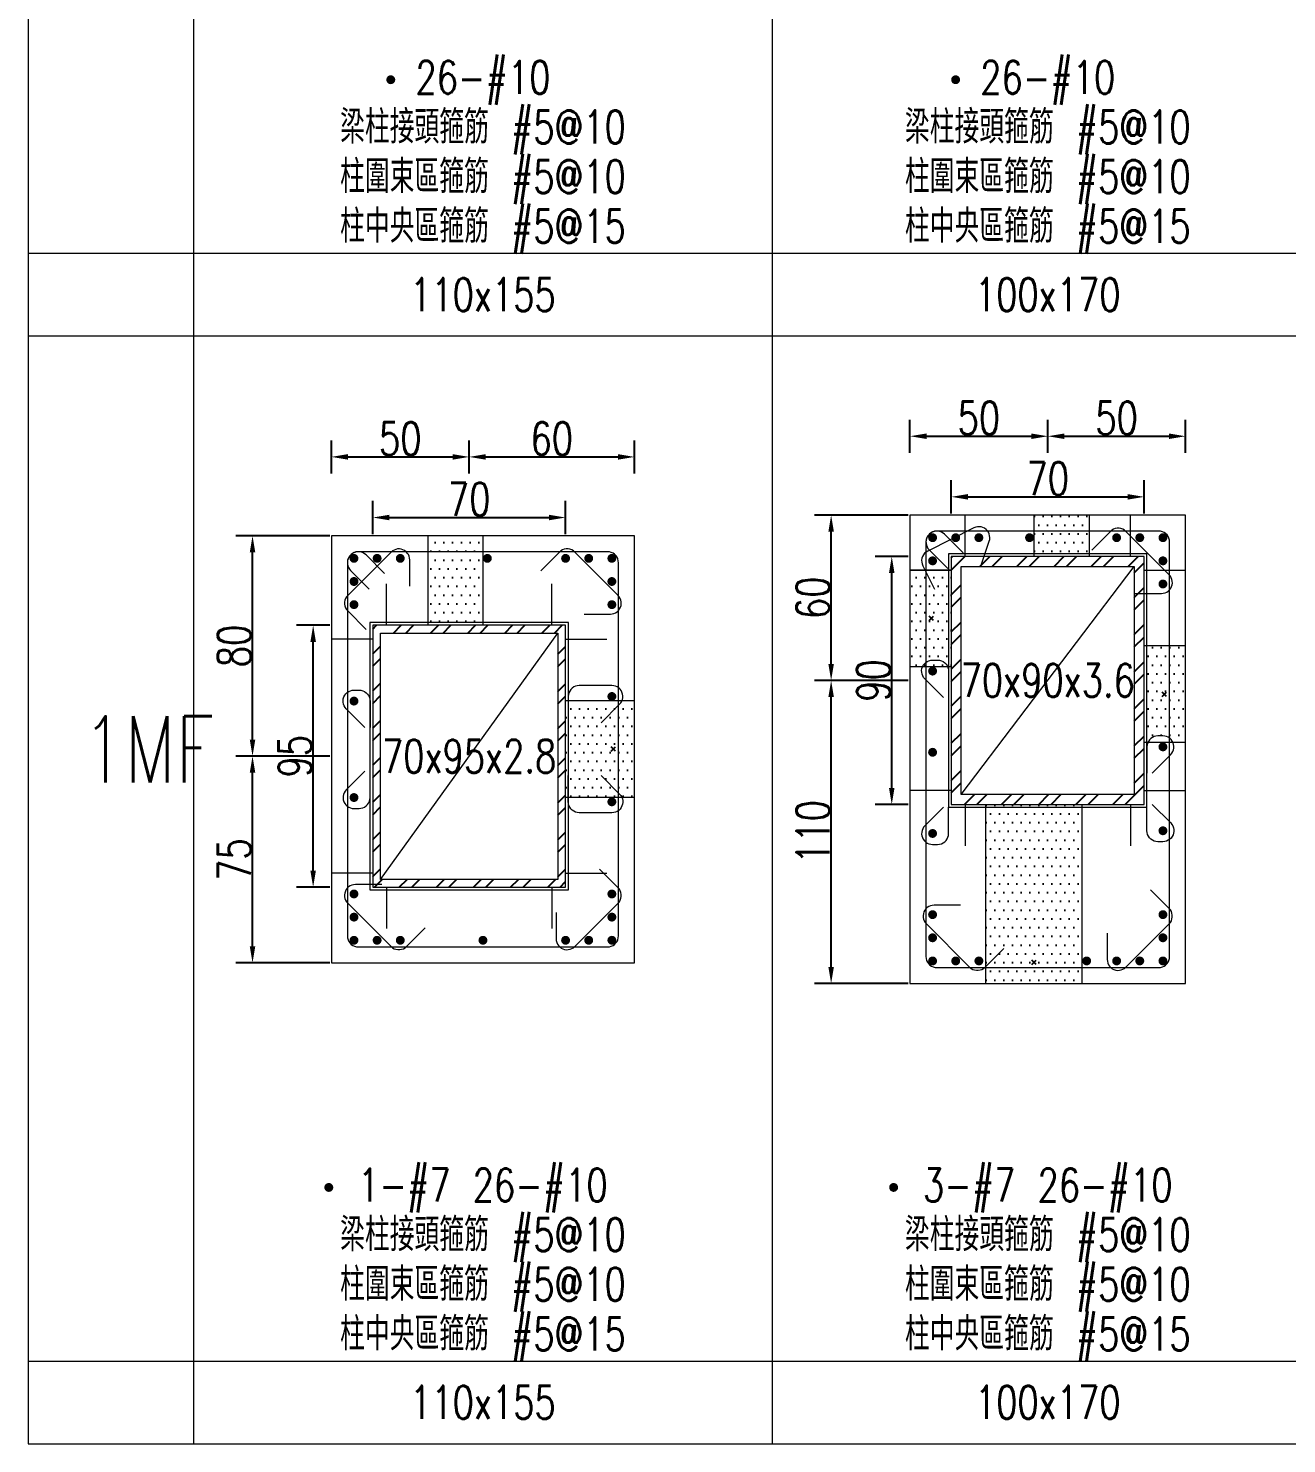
# Model space of a CAD drawing. Header units: millimetres. Extents: x 0 to 3905, y 0 to 8880.
# Drawn here: x 0 to 457, y 0 to 514 of the extents above; entities that cross this region are included whole.
import ezdxf
from ezdxf.enums import TextEntityAlignment as Align

# ---------------------------------------------------------------- set-up
doc = ezdxf.new("R2010")
doc.units = ezdxf.units.MM
doc.layers.get('DEFPOINTS').update_dxf_attribs({"color": 3})
for name, color, linetype in [('Hatch線', 6, 'Continuous'), ('TC-鋼粱', 132, 'Continuous'), ('主筋斷面', 2, 'Continuous'), ('文字-主筋根數', 7, 'Continuous'), ('文字-剪力筋 中央區', 7, 'Continuous'), ('文字-剪力筋-BC', 7, 'Continuous'), ('文字-剪力筋-圍束區', 7, 'Continuous'), ('文字-斷面尺寸', 7, 'Continuous'), ('文字-樓群名稱', 7, 'Continuous'), ('文字-輔助字', 7, 'Continuous'), ('柱斷面線', 4, 'Continuous'), ('標註字', 4, 'Continuous'), ('箍筋線', 1, 'Continuous'), ('網格線', 7, 'Continuous'), ('鋼柱', 11, 'Continuous')]:
    doc.layers.add(name, color=color, linetype=linetype)
doc.styles.add('note', font='txt.shx', dxfattribs={"width": 0.75, "height": 12})
doc.styles.add('txt', font='txt.shx', dxfattribs={"height": 0.2, "bigfont": 'chineset.shx'})
doc.dimstyles.new('RCAD_DIM', dxfattribs={"dimtxt": 12, "dimasz": 6, "dimexe": 6, "dimexo": 0.625, "dimtad": 1, "dimdec": 0, "dimdsep": 46, "dimtxsty": 'note', "dimcen": 2.5, "dimclrd": 256, "dimclre": 256, "dimclrt": 256, "dimadec": 0, "dimazin": 0, "dimtfac": 1, "dimtmove": 0, "dimatfit": 3, "dimfxl": 0, "dimtolj": 1, "dimarcsym": 0})

# ---------------------------------------------------------------- blocks, each defined once
blk = doc.blocks.new('*D18')
at = {"layer": 'DEFPOINTS', "color": 0}
for p in [(195, 336.12), (125, 329.5), (195, 329.5)]:
    blk.add_point(p, dxfattribs=at)
at = {"layer": '標註字', "lineweight": -2}
for p, q in [((125, 330.12), (125, 342.12)), ((195, 330.12), (195, 342.12)), ((131, 336.12), (189, 336.12))]:
    blk.add_line(p, q, dxfattribs=at)
at = {"layer": '標註字'}
for points in [[(131, 337.12), (131, 335.12), (125, 336.12)], [(189, 335.12), (189, 337.12), (195, 336.12)]]:
    blk.add_solid(points, dxfattribs=at)
at = {"layer": '標註字', "insert": (160, 342.75), "char_height": 12, "attachment_point": 5, "style": 'note'}
blk.add_mtext('\\A1;70', dxfattribs=at)
blk = doc.blocks.new('*D19')
at = {"layer": 'DEFPOINTS', "color": 0}
for p in [(103.38, 297), (110, 297), (110, 202)]:
    blk.add_point(p, dxfattribs=at)
at = {"layer": '標註字', "lineweight": -2}
for p, q in [((109.38, 297), (97.38, 297)), ((103.38, 208), (103.38, 291)), ((109.38, 202), (97.38, 202))]:
    blk.add_line(p, q, dxfattribs=at)
at = {"layer": '標註字'}
for points in [[(104.38, 291), (102.38, 291), (103.38, 297)], [(102.38, 208), (104.38, 208), (103.38, 202)]]:
    blk.add_solid(points, dxfattribs=at)
at = {"layer": '標註字', "insert": (96.75, 249.5), "char_height": 12, "attachment_point": 5, "rotation": 90, "style": 'note'}
blk.add_mtext('\\A1;95', dxfattribs=at)
blk = doc.blocks.new('*D20')
at = {"layer": 'DEFPOINTS', "color": 0}
for p in [(160, 358.12), (110, 351.5), (160, 351.5)]:
    blk.add_point(p, dxfattribs=at)
at = {"layer": '標註字', "lineweight": -2}
for p, q in [((110, 352.12), (110, 364.12)), ((160, 352.12), (160, 364.12)), ((116, 358.12), (154, 358.12))]:
    blk.add_line(p, q, dxfattribs=at)
at = {"layer": '標註字'}
for points in [[(116, 359.12), (116, 357.12), (110, 358.12)], [(154, 357.12), (154, 359.12), (160, 358.12)]]:
    blk.add_solid(points, dxfattribs=at)
at = {"layer": '標註字', "insert": (135, 364.75), "char_height": 12, "attachment_point": 5, "style": 'note'}
blk.add_mtext('\\A1;50', dxfattribs=at)
blk = doc.blocks.new('*D21')
at = {"layer": 'DEFPOINTS', "color": 0}
for p in [(220, 358.12), (160, 351.5), (220, 351.5)]:
    blk.add_point(p, dxfattribs=at)
at = {"layer": '標註字', "lineweight": -2}
for p, q in [((160, 352.12), (160, 364.12)), ((220, 352.12), (220, 364.12)), ((166, 358.12), (214, 358.12))]:
    blk.add_line(p, q, dxfattribs=at)
at = {"layer": '標註字'}
for points in [[(166, 359.12), (166, 357.12), (160, 358.12)], [(214, 357.12), (214, 359.12), (220, 358.12)]]:
    blk.add_solid(points, dxfattribs=at)
at = {"layer": '標註字', "insert": (190, 364.75), "char_height": 12, "attachment_point": 5, "style": 'note'}
blk.add_mtext('\\A1;60', dxfattribs=at)
blk = doc.blocks.new('*D22')
at = {"layer": 'DEFPOINTS', "color": 0}
for p in [(81.38, 249.5), (110, 249.5), (110, 174.5)]:
    blk.add_point(p, dxfattribs=at)
at = {"layer": '標註字', "lineweight": -2}
for p, q in [((109.38, 249.5), (75.38, 249.5)), ((81.38, 180.5), (81.38, 243.5)), ((109.38, 174.5), (75.38, 174.5))]:
    blk.add_line(p, q, dxfattribs=at)
at = {"layer": '標註字'}
for points in [[(82.38, 243.5), (80.38, 243.5), (81.38, 249.5)], [(80.38, 180.5), (82.38, 180.5), (81.38, 174.5)]]:
    blk.add_solid(points, dxfattribs=at)
at = {"layer": '標註字', "insert": (74.75, 212), "char_height": 12, "attachment_point": 5, "rotation": 90, "style": 'note'}
blk.add_mtext('\\A1;75', dxfattribs=at)
blk = doc.blocks.new('*D23')
at = {"layer": 'DEFPOINTS', "color": 0}
for p in [(81.38, 329.5), (110, 329.5), (110, 249.5)]:
    blk.add_point(p, dxfattribs=at)
at = {"layer": '標註字', "lineweight": -2}
for p, q in [((109.38, 329.5), (75.38, 329.5)), ((81.38, 255.5), (81.38, 323.5)), ((109.38, 249.5), (75.38, 249.5))]:
    blk.add_line(p, q, dxfattribs=at)
at = {"layer": '標註字'}
for points in [[(82.38, 323.5), (80.38, 323.5), (81.38, 329.5)], [(80.38, 255.5), (82.38, 255.5), (81.38, 249.5)]]:
    blk.add_solid(points, dxfattribs=at)
at = {"layer": '標註字', "insert": (74.75, 289.5), "char_height": 12, "attachment_point": 5, "rotation": 90, "style": 'note'}
blk.add_mtext('\\A1;80', dxfattribs=at)
blk = doc.blocks.new('Circle_Filled')
at = {"const_width": 0.5}
blk.add_lwpolyline([(-0.25, 0, 1), (0.25, 0, 1)], format="xyb", close=True, dxfattribs=at)
blk = doc.blocks.new('Cross')
for p, q in [((-0.5, 0), (0.5, 0)), ((0, -0.5), (0, 0.5))]:
    blk.add_line(p, q)
blk = doc.blocks.new('*D150')
at = {"layer": 'DEFPOINTS', "color": 0}
for p in [(405, 343.62), (335, 337), (405, 337)]:
    blk.add_point(p, dxfattribs=at)
at = {"layer": '標註字', "lineweight": -2}
for p, q in [((335, 337.62), (335, 349.62)), ((405, 337.62), (405, 349.62)), ((341, 343.62), (399, 343.62))]:
    blk.add_line(p, q, dxfattribs=at)
at = {"layer": '標註字'}
for points in [[(341, 344.62), (341, 342.62), (335, 343.62)], [(399, 342.62), (399, 344.62), (405, 343.62)]]:
    blk.add_solid(points, dxfattribs=at)
at = {"layer": '標註字', "insert": (370, 350.25), "char_height": 12, "attachment_point": 5, "style": 'note'}
blk.add_mtext('\\A1;70', dxfattribs=at)
blk = doc.blocks.new('*D151')
at = {"layer": 'DEFPOINTS', "color": 0}
for p in [(313.38, 322), (320, 322), (320, 232)]:
    blk.add_point(p, dxfattribs=at)
at = {"layer": '標註字', "lineweight": -2}
for p, q in [((319.38, 322), (307.38, 322)), ((313.38, 238), (313.38, 316)), ((319.38, 232), (307.38, 232))]:
    blk.add_line(p, q, dxfattribs=at)
at = {"layer": '標註字'}
for points in [[(314.38, 316), (312.38, 316), (313.38, 322)], [(312.38, 238), (314.38, 238), (313.38, 232)]]:
    blk.add_solid(points, dxfattribs=at)
at = {"layer": '標註字', "insert": (306.75, 277), "char_height": 12, "attachment_point": 5, "rotation": 90, "style": 'note'}
blk.add_mtext('\\A1;90', dxfattribs=at)
blk = doc.blocks.new('*D152')
at = {"layer": 'DEFPOINTS', "color": 0}
for p in [(370, 365.62), (320, 359), (370, 359)]:
    blk.add_point(p, dxfattribs=at)
at = {"layer": '標註字', "lineweight": -2}
for p, q in [((320, 359.62), (320, 371.62)), ((370, 359.62), (370, 371.62)), ((326, 365.62), (364, 365.62))]:
    blk.add_line(p, q, dxfattribs=at)
at = {"layer": '標註字'}
for points in [[(326, 366.62), (326, 364.62), (320, 365.62)], [(364, 364.62), (364, 366.62), (370, 365.62)]]:
    blk.add_solid(points, dxfattribs=at)
at = {"layer": '標註字', "insert": (345, 372.25), "char_height": 12, "attachment_point": 5, "style": 'note'}
blk.add_mtext('\\A1;50', dxfattribs=at)
blk = doc.blocks.new('*D153')
at = {"layer": 'DEFPOINTS', "color": 0}
for p in [(420, 365.62), (370, 359), (420, 359)]:
    blk.add_point(p, dxfattribs=at)
at = {"layer": '標註字', "lineweight": -2}
for p, q in [((370, 359.62), (370, 371.62)), ((420, 359.62), (420, 371.62)), ((376, 365.62), (414, 365.62))]:
    blk.add_line(p, q, dxfattribs=at)
at = {"layer": '標註字'}
for points in [[(376, 366.62), (376, 364.62), (370, 365.62)], [(414, 364.62), (414, 366.62), (420, 365.62)]]:
    blk.add_solid(points, dxfattribs=at)
at = {"layer": '標註字', "insert": (395, 372.25), "char_height": 12, "attachment_point": 5, "style": 'note'}
blk.add_mtext('\\A1;50', dxfattribs=at)
blk = doc.blocks.new('*D154')
at = {"layer": 'DEFPOINTS', "color": 0}
for p in [(291.38, 277), (320, 277), (320, 167)]:
    blk.add_point(p, dxfattribs=at)
at = {"layer": '標註字', "lineweight": -2}
for p, q in [((319.38, 277), (285.38, 277)), ((291.38, 173), (291.38, 271)), ((319.38, 167), (285.38, 167))]:
    blk.add_line(p, q, dxfattribs=at)
at = {"layer": '標註字'}
for points in [[(292.38, 271), (290.38, 271), (291.38, 277)], [(290.38, 173), (292.38, 173), (291.38, 167)]]:
    blk.add_solid(points, dxfattribs=at)
at = {"layer": '標註字', "insert": (284.75, 222), "char_height": 12, "attachment_point": 5, "rotation": 90, "style": 'note'}
blk.add_mtext('\\A1;110', dxfattribs=at)
blk = doc.blocks.new('*D155')
at = {"layer": 'DEFPOINTS', "color": 0}
for p in [(291.38, 337), (320, 337), (320, 277)]:
    blk.add_point(p, dxfattribs=at)
at = {"layer": '標註字', "lineweight": -2}
for p, q in [((319.38, 337), (285.38, 337)), ((291.38, 283), (291.38, 331)), ((319.38, 277), (285.38, 277))]:
    blk.add_line(p, q, dxfattribs=at)
at = {"layer": '標註字'}
for points in [[(292.38, 331), (290.38, 331), (291.38, 337)], [(290.38, 283), (292.38, 283), (291.38, 277)]]:
    blk.add_solid(points, dxfattribs=at)
at = {"layer": '標註字', "insert": (284.75, 307), "char_height": 12, "attachment_point": 5, "rotation": 90, "style": 'note'}
blk.add_mtext('\\A1;60', dxfattribs=at)

msp = doc.modelspace()

# ---------------------------------------------------------------- hatches: boundary and pattern name
at = {"layer": 'Hatch線'}
h = msp.add_hatch(dxfattribs=at)
h.set_pattern_fill('ANSI32', color=256, style=0)
h.paths.add_polyline_path([(335, 232), (405, 232), (405, 322), (335, 322)], flags=17)
h.paths.add_polyline_path([(338.6, 235.6), (338.6, 318.4), (401.4, 318.4), (401.4, 235.6)])
h = msp.add_hatch(dxfattribs=at)
h.set_pattern_fill('ANSI32', color=256, style=0)
h.paths.add_polyline_path([(125, 202), (195, 202), (195, 297), (125, 297)], flags=17)
h.paths.add_polyline_path([(127.8, 204.8), (127.8, 294.2), (192.2, 294.2), (192.2, 204.8)])
at = {"layer": 'TC-鋼粱'}
h = msp.add_hatch(dxfattribs=at)
h.set_pattern_fill('DOTS', color=256, scale=2, style=0)
h.paths.add_polyline_path([(385, 337), (365, 337), (365, 322), (385, 322)], flags=17)
h = msp.add_hatch(dxfattribs=at)
h.set_pattern_fill('DOTS', color=256, scale=2, style=0)
h.paths.add_polyline_path([(165, 329.5), (145, 329.5), (145, 297), (165, 297)], flags=17)
h = msp.add_hatch(dxfattribs=at)
h.set_pattern_fill('DOTS', color=256, scale=2, style=0)
h.paths.add_polyline_path([(320, 317), (320, 282), (335, 282), (335, 317)], flags=17)
h = msp.add_hatch(dxfattribs=at)
h.set_pattern_fill('DOTS', color=256, scale=2, style=0)
h.paths.add_polyline_path([(420, 254.5), (420, 289.5), (405, 289.5), (405, 254.5)], flags=17)
h = msp.add_hatch(dxfattribs=at)
h.set_pattern_fill('DOTS', color=256, scale=2, style=0)
h.paths.add_polyline_path([(220, 234.56), (220, 269.56), (195, 269.56), (195, 234.56)], flags=17)
h = msp.add_hatch(dxfattribs=at)
h.set_pattern_fill('DOTS', color=256, scale=2, style=0)
h.paths.add_polyline_path([(347.51, 167), (382.51, 167), (382.51, 232), (347.51, 232)], flags=17)

# ---------------------------------------------------------------- linework, layer by layer
at = {"layer": 'DEFPOINTS', "lineweight": 5}
for points in [[(340, 322), (340, 337)], [(400, 322), (400, 337)], [(335, 231), (406, 231), (406, 323), (334, 323), (334, 231), (335, 231)], [(335, 317), (320, 317)], [(338.6, 235.6), (401.4, 318.4)], [(405, 317), (420, 317)], [(130, 297), (130, 312)], [(190, 297), (190, 312)], [(125, 201), (196, 201), (196, 298), (124, 298), (124, 201), (125, 201)], [(127.8, 204.8), (192.2, 294.2)], [(125, 292), (110, 292)], [(195, 292), (210, 292)], [(335, 237), (320, 237)], [(405, 237), (420, 237)], [(340, 232), (340, 217)], [(400, 232), (400, 217)], [(125, 207), (110, 207)], [(195, 207), (210, 207)], [(130, 202), (130, 187)], [(190, 202), (190, 187)]]:
    msp.add_lwpolyline(points, dxfattribs=at)
at = {"layer": 'TC-鋼粱', "lineweight": 5}
for points in [[(365, 337), (365, 322)], [(385, 337), (385, 322)], [(145, 329.5), (145, 297)], [(165, 329.5), (165, 297)], [(320, 317), (335, 317)], [(420, 289.5), (405, 289.5)], [(320, 282), (335, 282)], [(220, 269.56), (195, 269.56)], [(420, 254.5), (405, 254.5)], [(220, 234.56), (195, 234.56)], [(347.51, 167), (347.51, 232)], [(382.51, 167), (382.51, 232)]]:
    msp.add_lwpolyline(points, dxfattribs=at)
at = {"layer": '柱斷面線', "lineweight": 5}
for points in [[(320, 167), (420, 167), (420, 337), (320, 337), (320, 167)], [(110, 174.5), (220, 174.5), (220, 329.5), (110, 329.5), (110, 174.5)]]:
    msp.add_lwpolyline(points, dxfattribs=at)
at = {"layer": '箍筋線', "lineweight": 5}
for points in [[(345.75, 318.49), (348.77, 327.54), (348.93, 328.19), (348.97, 328.86), (348.91, 329.52), (348.73, 330.17), (348.45, 330.77), (348.07, 331.32), (347.6, 331.8), (347.06, 332.2), (346.47, 332.49), (345.83, 332.69), (345.16, 332.77), (344.5, 332.74), (343.84, 332.6), (343.22, 332.36), (326.42, 323.96), (325.83, 323.59), (325.31, 323.13), (324.88, 322.59), (324.55, 321.98), (324.33, 321.32), (324.23, 320.64), (324.25, 319.95), (324.39, 319.27), (324.64, 318.62), (328.91, 310.09)], [(339.33, 323.29), (332.58, 330.04), (332.07, 330.47), (331.49, 330.81), (330.87, 331.05), (330.22, 331.18), (329.55, 331.2), (328.89, 331.11), (328.25, 330.9), (327.66, 330.6), (327.12, 330.19), (326.66, 329.71), (326.29, 329.15), (326.02, 328.54), (325.85, 327.9), (325.79, 327.23), (325.79, 176.77), (325.86, 176.08), (326.03, 175.41), (326.33, 174.78), (326.72, 174.21), (327.21, 173.72), (327.78, 173.33), (328.41, 173.03), (329.08, 172.86), (329.77, 172.79), (410.23, 172.79), (410.92, 172.86), (411.59, 173.03), (412.22, 173.33), (412.79, 173.72), (413.28, 174.21), (413.67, 174.78), (413.97, 175.41), (414.14, 176.08), (414.21, 176.77), (414.21, 327.23), (414.14, 327.92), (413.97, 328.59), (413.67, 329.22), (413.28, 329.79), (412.79, 330.28), (412.22, 330.67), (411.59, 330.97), (410.92, 331.14), (410.23, 331.21), (329.77, 331.21), (329.1, 331.15), (328.46, 330.98), (327.85, 330.71), (327.29, 330.34), (326.81, 329.88), (326.4, 329.34), (326.1, 328.75), (325.89, 328.11), (325.8, 327.45), (325.82, 326.78), (325.95, 326.13), (326.19, 325.51), (326.53, 324.93), (326.96, 324.42), (333.71, 317.67)], [(401.71, 308.57), (411.25, 308.57), (411.92, 308.63), (412.56, 308.8), (413.17, 309.07), (413.73, 309.44), (414.22, 309.9), (414.62, 310.43), (414.92, 311.03), (415.13, 311.66), (415.22, 312.33), (415.2, 312.99), (415.07, 313.65), (414.83, 314.27), (414.49, 314.85), (414.06, 315.36), (398.36, 331.06), (397.83, 331.51), (397.23, 331.85), (396.58, 332.09), (395.89, 332.21), (395.2, 332.21), (394.52, 332.09), (393.87, 331.85), (393.27, 331.51), (392.74, 331.06), (385.99, 324.32)], [(138.43, 311.21), (138.43, 320.75), (138.37, 321.42), (138.2, 322.06), (137.93, 322.67), (137.56, 323.23), (137.1, 323.72), (136.57, 324.12), (135.97, 324.42), (135.34, 324.63), (134.67, 324.72), (134.01, 324.7), (133.35, 324.57), (132.73, 324.33), (132.15, 323.99), (131.64, 323.56), (115.94, 307.86), (115.49, 307.33), (115.15, 306.73), (114.91, 306.08), (114.79, 305.39), (114.79, 304.7), (114.91, 304.02), (115.15, 303.37), (115.49, 302.77), (115.94, 302.24), (122.68, 295.49)], [(129.33, 315.79), (122.58, 322.54), (122.07, 322.97), (121.49, 323.31), (120.87, 323.55), (120.22, 323.68), (119.55, 323.7), (118.89, 323.61), (118.25, 323.4), (117.66, 323.1), (117.12, 322.69), (116.66, 322.21), (116.29, 321.65), (116.02, 321.04), (115.85, 320.4), (115.79, 319.73), (115.79, 184.27), (115.86, 183.58), (116.03, 182.91), (116.33, 182.28), (116.72, 181.71), (117.21, 181.22), (117.78, 180.83), (118.41, 180.53), (119.08, 180.36), (119.77, 180.29), (210.23, 180.29), (210.92, 180.36), (211.59, 180.53), (212.22, 180.83), (212.79, 181.22), (213.28, 181.71), (213.67, 182.28), (213.97, 182.91), (214.14, 183.58), (214.21, 184.27), (214.21, 319.73), (214.14, 320.42), (213.97, 321.09), (213.67, 321.72), (213.28, 322.29), (212.79, 322.78), (212.22, 323.17), (211.59, 323.47), (210.92, 323.64), (210.23, 323.71), (119.77, 323.71), (119.1, 323.65), (118.46, 323.48), (117.85, 323.21), (117.29, 322.84), (116.81, 322.38), (116.4, 321.84), (116.1, 321.25), (115.89, 320.61), (115.8, 319.95), (115.82, 319.28), (115.95, 318.63), (116.19, 318.01), (116.53, 317.43), (116.96, 316.92), (123.71, 310.17)], [(201.71, 301.07), (211.25, 301.07), (211.92, 301.13), (212.56, 301.3), (213.17, 301.57), (213.73, 301.94), (214.22, 302.4), (214.62, 302.93), (214.92, 303.53), (215.13, 304.16), (215.22, 304.83), (215.2, 305.49), (215.07, 306.15), (214.83, 306.77), (214.49, 307.35), (214.06, 307.86), (198.36, 323.56), (197.83, 324.01), (197.23, 324.35), (196.58, 324.59), (195.89, 324.71), (195.2, 324.71), (194.52, 324.59), (193.87, 324.35), (193.27, 324.01), (192.74, 323.56), (185.99, 316.82)], [(332.14, 270.83), (325.39, 277.58), (324.96, 278.09), (324.62, 278.66), (324.38, 279.29), (324.25, 279.94), (324.23, 280.61), (324.32, 281.27), (324.53, 281.91), (324.83, 282.5), (325.23, 283.04), (325.72, 283.5), (326.28, 283.87), (326.89, 284.14), (327.53, 284.31), (328.2, 284.36), (330.04, 284.36), (330.73, 284.3), (331.4, 284.13), (332.03, 283.83), (332.6, 283.44), (333.09, 282.95), (333.49, 282.38), (333.78, 281.75), (333.96, 281.08), (334.02, 280.39), (334.02, 270.85)], [(122.14, 259.94), (115.39, 266.69), (114.96, 267.2), (114.62, 267.77), (114.38, 268.4), (114.25, 269.05), (114.23, 269.72), (114.32, 270.38), (114.53, 271.02), (114.83, 271.61), (115.23, 272.15), (115.72, 272.61), (116.28, 272.98), (116.89, 273.25), (117.53, 273.42), (118.2, 273.47), (120.04, 273.47), (120.73, 273.41), (121.4, 273.24), (122.03, 272.94), (122.6, 272.55), (123.09, 272.06), (123.49, 271.49), (123.78, 270.86), (123.96, 270.19), (124.02, 269.5), (124.02, 259.96)], [(207.86, 261.62), (214.61, 268.36), (215.04, 268.87), (215.38, 269.45), (215.62, 270.07), (215.75, 270.73), (215.77, 271.4), (215.68, 272.06), (215.47, 272.69), (215.17, 273.29), (214.76, 273.82), (214.28, 274.28), (213.72, 274.65), (213.11, 274.92), (212.47, 275.09), (211.8, 275.15), (199.96, 275.15), (199.26, 275.09), (198.6, 274.91), (197.97, 274.62), (197.4, 274.22), (196.91, 273.73), (196.51, 273.16), (196.22, 272.53), (196.04, 271.86), (195.98, 271.17), (195.98, 261.63)], [(407.86, 243.33), (414.61, 250.08), (415.04, 250.59), (415.38, 251.16), (415.62, 251.79), (415.75, 252.44), (415.77, 253.11), (415.68, 253.77), (415.47, 254.41), (415.17, 255), (414.77, 255.54), (414.28, 256), (413.72, 256.37), (413.11, 256.64), (412.47, 256.81), (411.8, 256.86), (409.96, 256.86), (409.27, 256.8), (408.6, 256.63), (407.97, 256.33), (407.4, 255.94), (406.91, 255.45), (406.51, 254.88), (406.22, 254.25), (406.04, 253.58), (405.98, 252.89), (405.98, 243.35)], [(122.14, 244.06), (115.39, 237.31), (114.96, 236.8), (114.62, 236.23), (114.38, 235.6), (114.25, 234.95), (114.23, 234.28), (114.32, 233.62), (114.53, 232.98), (114.83, 232.39), (115.23, 231.85), (115.72, 231.39), (116.28, 231.02), (116.89, 230.75), (117.53, 230.58), (118.2, 230.53), (120.04, 230.53), (120.73, 230.59), (121.4, 230.76), (122.03, 231.06), (122.6, 231.45), (123.09, 231.94), (123.49, 232.51), (123.78, 233.14), (123.96, 233.81), (124.02, 234.5), (124.02, 244.04)], [(207.86, 242.51), (214.61, 235.76), (215.04, 235.25), (215.38, 234.68), (215.62, 234.05), (215.75, 233.4), (215.77, 232.73), (215.68, 232.07), (215.47, 231.43), (215.17, 230.84), (214.76, 230.3), (214.28, 229.84), (213.72, 229.47), (213.11, 229.2), (212.47, 229.03), (211.8, 228.98), (199.96, 228.98), (199.26, 229.04), (198.6, 229.22), (197.97, 229.51), (197.4, 229.91), (196.91, 230.4), (196.51, 230.97), (196.22, 231.59), (196.04, 232.26), (195.98, 232.95), (195.98, 242.49)], [(407.86, 232), (414.61, 225.26), (415.04, 224.75), (415.38, 224.17), (415.62, 223.55), (415.75, 222.89), (415.77, 222.22), (415.68, 221.56), (415.47, 220.92), (415.17, 220.33), (414.77, 219.8), (414.28, 219.34), (413.72, 218.97), (413.11, 218.69), (412.47, 218.53), (411.8, 218.47), (409.96, 218.47), (409.27, 218.53), (408.6, 218.71), (407.97, 219), (407.4, 219.4), (406.91, 219.89), (406.51, 220.46), (406.22, 221.09), (406.04, 221.75), (405.98, 222.44), (405.98, 231.98)], [(332.14, 231.02), (325.39, 224.27), (324.96, 223.76), (324.62, 223.19), (324.38, 222.56), (324.25, 221.91), (324.23, 221.24), (324.32, 220.58), (324.53, 219.94), (324.83, 219.35), (325.23, 218.82), (325.72, 218.36), (326.28, 217.98), (326.89, 217.71), (327.53, 217.54), (328.2, 217.49), (330.04, 217.49), (330.73, 217.55), (331.4, 217.73), (332.03, 218.02), (332.6, 218.42), (333.09, 218.91), (333.49, 219.48), (333.78, 220.1), (333.96, 220.77), (334.02, 221.46), (334.02, 231)], [(191.57, 192.79), (191.57, 183.25), (191.63, 182.58), (191.8, 181.94), (192.07, 181.33), (192.44, 180.77), (192.9, 180.28), (193.43, 179.88), (194.03, 179.58), (194.66, 179.37), (195.33, 179.28), (195.99, 179.3), (196.65, 179.43), (197.27, 179.67), (197.85, 180.01), (198.36, 180.44), (214.06, 196.14), (214.51, 196.67), (214.85, 197.27), (215.09, 197.92), (215.21, 198.61), (215.21, 199.3), (215.09, 199.98), (214.85, 200.63), (214.51, 201.23), (214.06, 201.76), (207.32, 208.51)], [(128.29, 202.93), (118.75, 202.93), (118.08, 202.87), (117.44, 202.7), (116.83, 202.43), (116.27, 202.06), (115.78, 201.6), (115.38, 201.07), (115.08, 200.47), (114.87, 199.84), (114.78, 199.17), (114.8, 198.51), (114.93, 197.85), (115.17, 197.23), (115.51, 196.65), (115.94, 196.14), (131.64, 180.44), (132.17, 179.99), (132.77, 179.65), (133.42, 179.41), (134.11, 179.29), (134.8, 179.29), (135.48, 179.41), (136.13, 179.65), (136.73, 179.99), (137.26, 180.44), (144.01, 187.18)], [(391.57, 185.29), (391.57, 175.75), (391.63, 175.08), (391.8, 174.44), (392.07, 173.83), (392.44, 173.27), (392.9, 172.78), (393.43, 172.38), (394.03, 172.08), (394.66, 171.87), (395.33, 171.78), (395.99, 171.8), (396.65, 171.93), (397.27, 172.17), (397.85, 172.51), (398.36, 172.94), (414.06, 188.64), (414.51, 189.17), (414.85, 189.77), (415.09, 190.42), (415.21, 191.11), (415.21, 191.8), (415.09, 192.48), (414.85, 193.13), (414.51, 193.73), (414.06, 194.26), (407.32, 201.01)], [(338.29, 195.43), (328.75, 195.43), (328.08, 195.37), (327.44, 195.2), (326.83, 194.93), (326.27, 194.56), (325.78, 194.1), (325.38, 193.57), (325.08, 192.97), (324.87, 192.34), (324.78, 191.67), (324.8, 191.01), (324.93, 190.35), (325.17, 189.73), (325.51, 189.15), (325.94, 188.64), (341.64, 172.94), (342.17, 172.49), (342.77, 172.15), (343.42, 171.91), (344.11, 171.79), (344.8, 171.79), (345.48, 171.91), (346.13, 172.15), (346.73, 172.49), (347.26, 172.94), (354.01, 179.68)]]:
    msp.add_lwpolyline(points, dxfattribs=at)
at = {"layer": '網格線', "lineweight": 5}
for points in [[(0, 804), (0, 432)], [(60, 804), (60, 432)], [(270, 804), (270, 432)], [(0, 432), (0, 402)], [(0, 432), (60, 432)], [(60, 432), (270, 432)], [(60, 432), (60, 402)], [(270, 432), (470, 432)], [(270, 432), (270, 402)], [(0, 402), (0, 30)], [(0, 402), (60, 402)], [(60, 402), (270, 402)], [(60, 402), (60, 30)], [(270, 402), (470, 402)], [(270, 402), (270, 30)], [(0, 30), (0, 0)], [(0, 30), (60, 30)], [(60, 30), (270, 30)], [(60, 30), (60, 0)], [(270, 30), (470, 30)], [(270, 30), (270, 0)], [(0, 0), (60, 0)], [(60, 0), (270, 0)], [(270, 0), (470, 0)]]:
    msp.add_lwpolyline(points, dxfattribs=at)
at = {"layer": '鋼柱', "lineweight": 5}
for points in [[(335, 232), (405, 232), (405, 322), (335, 322), (335, 232)], [(338.6, 235.6), (338.6, 318.4), (401.4, 318.4), (401.4, 235.6), (338.6, 235.6)], [(125, 202), (195, 202), (195, 297), (125, 297), (125, 202)], [(127.8, 204.8), (127.8, 294.2), (192.2, 294.2), (192.2, 204.8), (127.8, 204.8)]]:
    msp.add_lwpolyline(points, dxfattribs=at)

# ---------------------------------------------------------------- block references
at = {"layer": '主筋斷面', "lineweight": 5, "xscale": 3.220000028610229, "yscale": 3.220000028610229}
for p in [(131.56, 495), (336.56, 495), (328.2, 328.8), (336.6, 328.8), (345, 328.8), (363.39, 328.8), (395, 328.8), (403.4, 328.8), (411.8, 328.8), (118.2, 321.3), (126.6, 321.3), (135, 321.3), (166.61, 321.3), (195, 321.3), (203.4, 321.3), (211.8, 321.3), (328.2, 320.4), (411.8, 320.4), (118.2, 312.9), (211.8, 312.9), (411.8, 312), (118.2, 304.5), (211.8, 304.5), (328.2, 280.39), (211.8, 271.17), (118.2, 269.5), (328.2, 250.93), (411.8, 252.89), (118.2, 234.5), (211.8, 232.95), (328.2, 221.46), (411.8, 222.44), (118.2, 199.5), (211.8, 199.5), (118.2, 191.1), (211.8, 191.1), (328.2, 192), (411.8, 192), (328.2, 183.6), (411.8, 183.6), (118.2, 182.7), (126.6, 182.7), (135, 182.7), (165, 182.7), (195, 182.7), (203.4, 182.7), (211.8, 182.7), (328.2, 175.2), (336.6, 175.2), (345, 175.2), (384.12, 175.2), (395, 175.2), (403.4, 175.2), (411.8, 175.2), (109.06, 93), (314.06, 93)]:
    msp.add_blockref('Circle_Filled', p, dxfattribs=at)
at = {"layer": '主筋斷面', "lineweight": 5, "xscale": 2.220000028610229, "yscale": 2.220000028610229, "rotation": 45.00000125223908}
for p in [(327.7, 299.5), (412.3, 272), (212.3, 252.06), (365.01, 174.7)]:
    msp.add_blockref('Cross', p, dxfattribs=at)

# ---------------------------------------------------------------- texts
at = {"layer": '文字-主筋根數', "style": 'txt', "width": 0.75}
for s, p in [('26-#10', (165, 495)), ('26-#10', (370, 495)), ('1-#7 26-#10', (165, 93)), ('3-#7 26-#10', (370, 93))]:
    msp.add_text(s, height=12, dxfattribs=at).set_placement(p, align=Align.MIDDLE)
at = {"layer": '文字-剪力筋 中央區', "style": 'txt', "width": 0.75}
for p in [(165, 441), (370, 441), (165, 39), (370, 39)]:
    msp.add_text('柱中央區箍筋 #5@15', height=12, dxfattribs=at).set_placement(p, align=Align.MIDDLE)
at = {"layer": '文字-剪力筋-BC', "style": 'txt', "width": 0.75}
for p in [(165, 477), (370, 477), (165, 75), (370, 75)]:
    msp.add_text('梁柱接頭箍筋 #5@10', height=12, dxfattribs=at).set_placement(p, align=Align.MIDDLE)
at = {"layer": '文字-剪力筋-圍束區', "style": 'txt', "width": 0.75}
for p in [(165, 459), (370, 459), (165, 57), (370, 57)]:
    msp.add_text('柱圍束區箍筋 #5@10', height=12, dxfattribs=at).set_placement(p, align=Align.MIDDLE)
at = {"layer": '文字-斷面尺寸', "style": 'txt', "width": 0.75}
for s, p in [('110x155', (165, 417)), ('100x170', (370, 417)), ('110x155', (165, 15)), ('100x170', (370, 15))]:
    msp.add_text(s, height=12, dxfattribs=at).set_placement(p, align=Align.MIDDLE)
at = {"layer": '文字-樓群名稱', "style": 'txt', "width": 0.75}
msp.add_text('1MF', height=24, dxfattribs=at).set_placement((43.5, 252), align=Align.MIDDLE)
at = {"layer": '文字-輔助字', "style": 'txt', "width": 0.75}
for s, p in [('70x90x3.6', (370, 277)), ('70x95x2.8', (160, 249.5))]:
    msp.add_text(s, height=12, dxfattribs=at).set_placement(p, align=Align.MIDDLE)

# ---------------------------------------------------------------- dimensions: what is measured, and where the dimension line sits
at = {"layer": '標註字'}
for base, p1, p2, picture, middle in [((370, 365.62), (320, 359), (370, 359), '*D152', (345, 372.25)), ((420, 365.62), (370, 359), (420, 359), '*D153', (395, 372.25)), ((160, 358.12), (110, 351.5), (160, 351.5), '*D20', (135, 364.75)), ((220, 358.12), (160, 351.5), (220, 351.5), '*D21', (190, 364.75)), ((405, 343.62), (335, 337), (405, 337), '*D150', (370, 350.25)), ((195, 336.12), (125, 329.5), (195, 329.5), '*D18', (160, 342.75))]:
    dim = msp.add_linear_dim(base=base, p1=p1, p2=p2, dimstyle='RCAD_DIM', dxfattribs=at)
    dim.commit()
    dim.dimension.update_dxf_attribs({"geometry": picture, "text_midpoint": middle})
for base, p1, p2, picture, middle in [((291.38, 337), (320, 277), (320, 337), '*D155', (284.75, 307)), ((81.38, 329.5), (110, 249.5), (110, 329.5), '*D23', (74.75, 289.5)), ((313.38, 322), (320, 232), (320, 322), '*D151', (306.75, 277)), ((103.38, 297), (110, 202), (110, 297), '*D19', (96.75, 249.5)), ((291.38, 277), (320, 167), (320, 277), '*D154', (284.75, 222)), ((81.38, 249.5), (110, 174.5), (110, 249.5), '*D22', (74.75, 212))]:
    dim = msp.add_linear_dim(base=base, p1=p1, p2=p2, angle=90, dimstyle='RCAD_DIM', dxfattribs=at)
    dim.commit()
    dim.dimension.update_dxf_attribs({"geometry": picture, "text_midpoint": middle})

doc.saveas('drawing.dxf')
